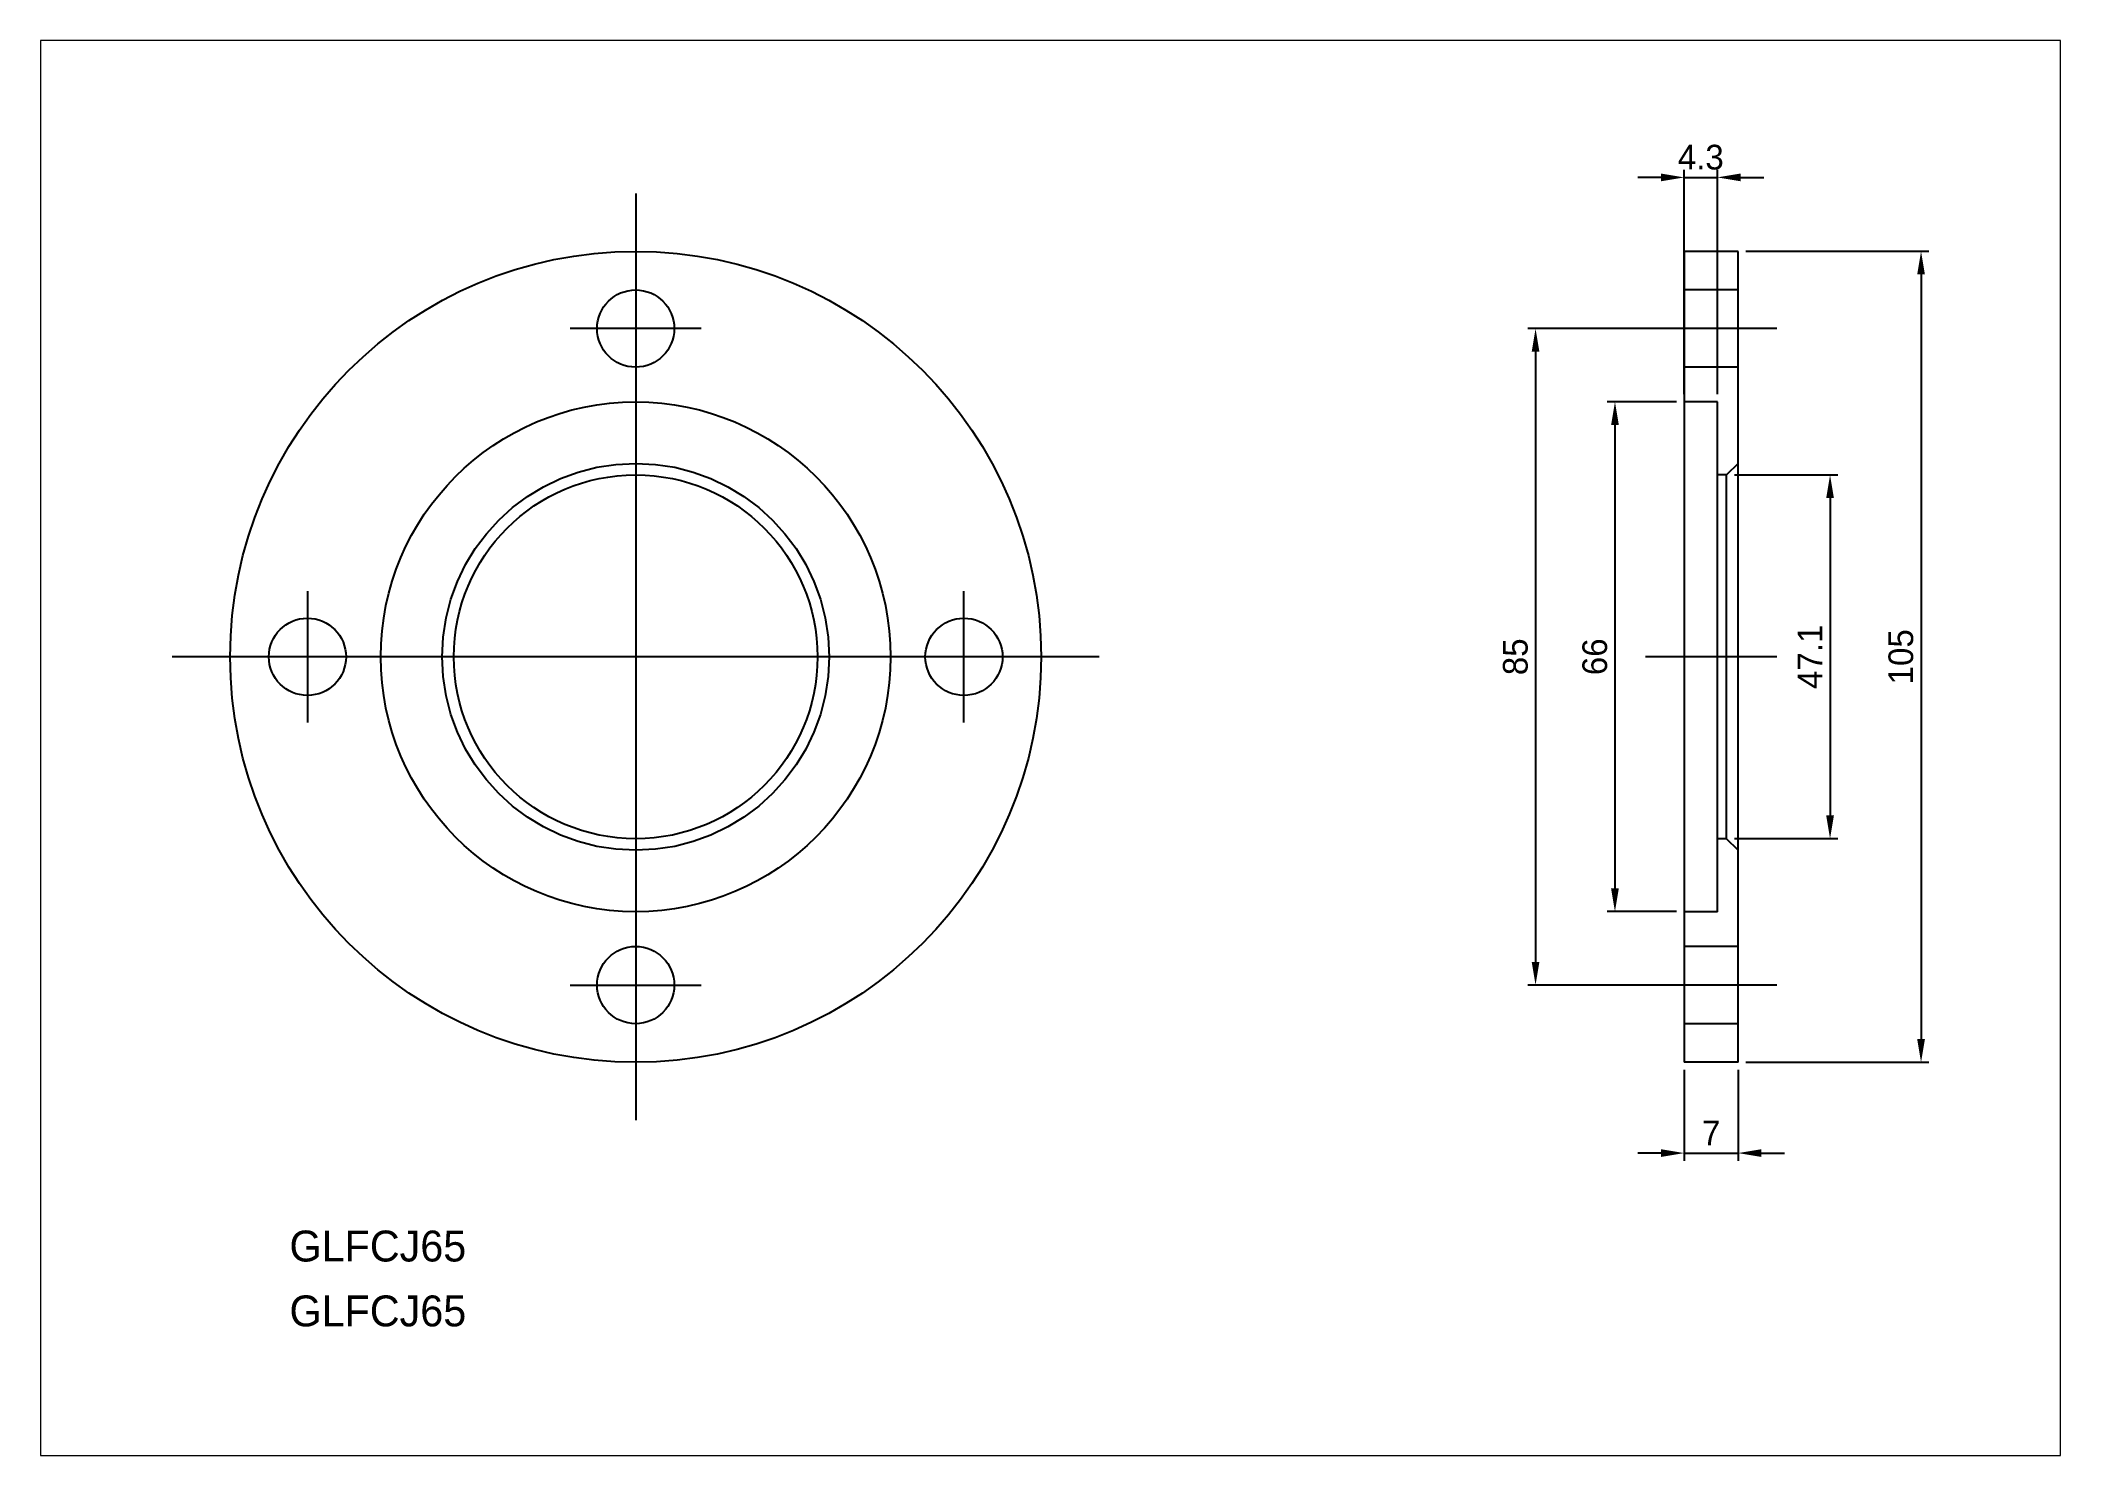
# Paper-space layout 'レイアウト1' of a CAD drawing. Extents: x 1.14 to 10.3, y 0.8 to 7.21.
# The model-space entities are those that its viewports show. They can reach past a viewport. Long polylines and large blocks are cut down to what shows.
import ezdxf

# ---------------------------------------------------------------- set-up
doc = ezdxf.new("R2010")
doc.units = 0
doc.header["$MEASUREMENT"] = 0
doc.linetypes.add('CENTER', pattern=[2, 1.25, -0.25, 0.25, -0.25])
doc.linetypes.add('DASHED', pattern=[0.75, 0.5, -0.25])
doc.layers.get('0').update_dxf_attribs({"linetype": 'CONTINUOUS'})
doc.layers.get('DEFPOINTS').update_dxf_attribs({"linetype": 'CONTINUOUS'})
doc.layers.add('CENTER', color=1, linetype='CENTER')
doc.layers.add('SIZE', color=7, linetype='CONTINUOUS')
doc.dimstyles.new('MISUMI', dxfattribs={"dimtxt": 3.2, "dimasz": 3, "dimexe": 1, "dimexo": 1, "dimgap": 1, "dimtad": 1, "dimdec": 4, "dimdsep": 46, "dimtxsty": 'STANDARD', "dimcen": 0, "dimadec": 0, "dimazin": 0, "dimtfac": 0.6, "dimtdec": 4, "dimtix": 1, "dimtmove": 2, "dimatfit": 3, "dimfxl": 1, "dimtvp": 1, "dimtolj": 1, "dimarcsym": 0})

# ---------------------------------------------------------------- blocks, each defined once
blk = doc.blocks.new('*D55')
at = {"layer": 'DEFPOINTS', "color": 0, "linetype": 'Continuous'}
for p in [(176.56, 134.79), (176.56, 29.79), (200.23, 29.79)]:
    blk.add_point(p, dxfattribs=at)
at = {"layer": 'SIZE', "color": 0, "linetype": 'Continuous', "lineweight": -2}
for p, q in [((177.56, 134.79), (201.23, 134.79)), ((200.23, 131.79), (200.23, 32.79)), ((177.56, 29.79), (201.23, 29.79))]:
    blk.add_line(p, q, dxfattribs=at)
at = {"layer": 'SIZE', "color": 0, "linetype": 'Continuous'}
for points in [[(199.73, 131.79), (200.73, 131.79), (200.23, 134.79)], [(199.73, 32.79), (200.73, 32.79), (200.23, 29.79)]]:
    blk.add_solid(points, dxfattribs=at)
at = {"layer": 'SIZE', "color": 0, "linetype": 'Continuous', "insert": (197.63, 82.29), "char_height": 3.2, "attachment_point": 5, "rotation": 90}
blk.add_mtext('\\A1;105', dxfattribs=at)
blk = doc.blocks.new('*D54')
at = {"layer": 'DEFPOINTS', "color": 0, "linetype": 'Continuous'}
for p in [(169.56, 115.29), (160.6, 49.29), (169.56, 49.29)]:
    blk.add_point(p, dxfattribs=at)
at = {"layer": 'SIZE', "color": 0, "linetype": 'Continuous', "lineweight": -2}
for p, q in [((168.56, 115.29), (159.6, 115.29)), ((160.6, 112.29), (160.6, 52.29)), ((168.56, 49.29), (159.6, 49.29))]:
    blk.add_line(p, q, dxfattribs=at)
at = {"layer": 'SIZE', "color": 0, "linetype": 'Continuous'}
for points in [[(160.1, 112.29), (161.1, 112.29), (160.6, 115.29)], [(160.1, 52.29), (161.1, 52.29), (160.6, 49.29)]]:
    blk.add_solid(points, dxfattribs=at)
at = {"layer": 'SIZE', "color": 0, "linetype": 'Continuous', "insert": (158, 82.29), "char_height": 3.2, "attachment_point": 5, "rotation": 90}
blk.add_mtext('\\A1;66', dxfattribs=at)
blk = doc.blocks.new('*D53')
at = {"layer": 'DEFPOINTS', "color": 0, "linetype": 'Continuous'}
for p in [(175.06, 105.84), (175.06, 58.74), (188.45, 58.74)]:
    blk.add_point(p, dxfattribs=at)
at = {"layer": 'SIZE', "color": 0, "linetype": 'Continuous', "lineweight": -2}
for p, q in [((176.06, 105.84), (189.45, 105.84)), ((188.45, 102.84), (188.45, 61.74)), ((176.06, 58.74), (189.45, 58.74))]:
    blk.add_line(p, q, dxfattribs=at)
at = {"layer": 'SIZE', "color": 0, "linetype": 'Continuous'}
for points in [[(187.95, 102.84), (188.95, 102.84), (188.45, 105.84)], [(187.95, 61.74), (188.95, 61.74), (188.45, 58.74)]]:
    blk.add_solid(points, dxfattribs=at)
at = {"layer": 'SIZE', "color": 0, "linetype": 'Continuous', "insert": (185.85, 82.29), "char_height": 3.2, "attachment_point": 5, "rotation": 90}
blk.add_mtext('\\A1;47.1', dxfattribs=at)
blk = doc.blocks.new('*D52')
at = {"layer": 'DEFPOINTS', "color": 0, "linetype": 'Continuous'}
for p in [(173.86, 144.36), (169.56, 115.29), (173.86, 115.29)]:
    blk.add_point(p, dxfattribs=at)
at = {"layer": 'SIZE', "color": 0, "linetype": 'Continuous', "lineweight": -2}
for p, q in [((166.56, 144.36), (163.56, 144.36)), ((169.56, 116.29), (169.56, 145.36)), ((169.56, 144.36), (173.86, 144.36)), ((173.86, 116.29), (173.86, 145.36)), ((176.86, 144.36), (179.86, 144.36))]:
    blk.add_line(p, q, dxfattribs=at)
at = {"layer": 'SIZE', "color": 0, "linetype": 'Continuous'}
for points in [[(166.56, 144.86), (166.56, 143.86), (169.56, 144.36)], [(176.86, 144.86), (176.86, 143.86), (173.86, 144.36)]]:
    blk.add_solid(points, dxfattribs=at)
at = {"layer": 'SIZE', "color": 0, "linetype": 'Continuous', "insert": (171.71, 146.96), "char_height": 3.2, "attachment_point": 5}
blk.add_mtext('\\A1;4.3', dxfattribs=at)
blk = doc.blocks.new('*D51')
at = {"layer": 'DEFPOINTS', "color": 0, "linetype": 'Continuous'}
for p in [(169.56, 29.79), (176.56, 29.79), (176.56, 18.03)]:
    blk.add_point(p, dxfattribs=at)
at = {"layer": 'SIZE', "color": 0, "linetype": 'Continuous', "lineweight": -2}
for p, q in [((169.56, 28.79), (169.56, 17.03)), ((176.56, 28.79), (176.56, 17.03)), ((166.56, 18.03), (163.56, 18.03)), ((169.56, 18.03), (176.56, 18.03)), ((179.56, 18.03), (182.56, 18.03))]:
    blk.add_line(p, q, dxfattribs=at)
at = {"layer": 'SIZE', "color": 0, "linetype": 'Continuous'}
for points in [[(166.56, 18.53), (166.56, 17.53), (169.56, 18.03)], [(179.56, 18.53), (179.56, 17.53), (176.56, 18.03)]]:
    blk.add_solid(points, dxfattribs=at)
at = {"layer": 'SIZE', "color": 0, "linetype": 'Continuous', "insert": (173.06, 20.63), "char_height": 3.2, "attachment_point": 5}
blk.add_mtext('\\A1;7', dxfattribs=at)
blk = doc.blocks.new('*D50')
at = {"layer": 'DEFPOINTS', "color": 0, "linetype": 'Continuous'}
for p in [(169.56, 124.79), (150.32, 39.79), (169.56, 39.79)]:
    blk.add_point(p, dxfattribs=at)
at = {"layer": 'SIZE', "color": 0, "linetype": 'Continuous', "lineweight": -2}
for p, q in [((168.56, 124.79), (149.32, 124.79)), ((150.32, 121.79), (150.32, 42.79)), ((168.56, 39.79), (149.32, 39.79))]:
    blk.add_line(p, q, dxfattribs=at)
at = {"layer": 'SIZE', "color": 0, "linetype": 'Continuous'}
for points in [[(149.82, 121.79), (150.82, 121.79), (150.32, 124.79)], [(149.82, 42.79), (150.82, 42.79), (150.32, 39.79)]]:
    blk.add_solid(points, dxfattribs=at)
at = {"layer": 'SIZE', "color": 0, "linetype": 'Continuous', "insert": (147.72, 82.29), "char_height": 3.2, "attachment_point": 5, "rotation": 90}
blk.add_mtext('\\A1;85', dxfattribs=at)

msp = doc.modelspace()

# ---------------------------------------------------------------- linework, layer by layer
at = {"color": 7, "linetype": 'Continuous'}
for p, q in [((176.55642, 134.78515), (169.55642, 134.78515)), ((169.55642, 134.78515), (169.55642, 29.78515)), ((176.55642, 29.78515), (176.55642, 134.78515)), ((176.55642, 29.78515), (169.55642, 29.78515))]:
    msp.add_line(p, q, dxfattribs=at)
at = {"color": 3, "linetype": 'DASHED'}
for p, q in [((176.55642, 129.78515), (169.55642, 129.78515)), ((176.55642, 119.78515), (169.55642, 119.78515)), ((173.85642, 115.28515), (169.55642, 115.28515)), ((173.85642, 49.28515), (173.85642, 115.28515)), ((176.55642, 107.33515), (175.05642, 105.83515)), ((175.05642, 105.83515), (173.85642, 105.83515)), ((175.05642, 58.73515), (175.05642, 105.83515)), ((175.05642, 58.73515), (173.85642, 58.73515)), ((176.55642, 57.23515), (175.05642, 58.73515)), ((173.85642, 49.28515), (169.55642, 49.28515)), ((176.55642, 44.78515), (169.55642, 44.78515)), ((176.55642, 34.78515), (169.55642, 34.78515))]:
    msp.add_line(p, q, dxfattribs=at)
at = {"color": 7, "linetype": 'Continuous'}
for centre, radius in [((33.80858, 82.28515), 52.5), ((33.80858, 124.78515), 5), ((33.80858, 82.28515), 33), ((33.80858, 82.28515), 23.55), ((-8.69142, 82.28515), 5), ((76.30858, 82.28515), 5), ((33.80858, 39.78515), 5)]:
    msp.add_circle(centre, radius, dxfattribs=at)
at = {"color": 3, "linetype": 'DASHED'}
msp.add_circle((33.80858, 82.28515), 25.05, dxfattribs=at)
at = {"layer": 'CENTER', "color": 1, "linetype": 'CENTER'}
for p, q in [((33.80858, 142.28515), (33.80858, 22.28515)), ((42.30858, 124.78515), (25.30858, 124.78515)), ((181.55642, 124.78515), (164.55642, 124.78515)), ((-8.69142, 90.78515), (-8.69142, 73.78515)), ((76.30858, 73.78515), (76.30858, 90.78515)), ((93.80858, 82.28515), (-26.19142, 82.28515)), ((181.55642, 82.28515), (164.55642, 82.28515)), ((25.30858, 39.78515), (42.30858, 39.78515)), ((181.55642, 39.78515), (164.55642, 39.78515))]:
    msp.add_line(p, q, dxfattribs=at)

# ---------------------------------------------------------------- texts
at = {"color": 7, "linetype": 'Continuous'}
for p in [(-11.01749, 3.99283), (-11.01749, -4.40597)]:
    msp.add_text('GLFCJ65', height=4, dxfattribs=at).set_placement(p)

# ---------------------------------------------------------------- dimensions: what is measured, and where the dimension line sits
at = {"layer": 'SIZE', "color": 7, "linetype": 'Continuous'}
for base, p1, p2, picture, middle in [((173.85642, 144.36209), (169.55642, 115.28515), (173.85642, 115.28515), '*D52', (171.70642, 146.96209)), ((176.55642, 18.02914), (169.55642, 29.78515), (176.55642, 29.78515), '*D51', (173.05642, 20.62914))]:
    dim = msp.add_linear_dim(base=base, p1=p1, p2=p2, dimstyle='MISUMI', dxfattribs=at)
    dim.commit()
    dim.dimension.update_dxf_attribs({"geometry": picture, "text_midpoint": middle})
for base, p1, p2, picture, middle in [((200.22764, 29.78515), (176.55642, 134.78515), (176.55642, 29.78515), '*D55', (197.62764, 82.28515)), ((150.3155, 39.78515), (169.55642, 124.78515), (169.55642, 39.78515), '*D50', (147.7155, 82.28515)), ((160.59783, 49.28515), (169.55642, 115.28515), (169.55642, 49.28515), '*D54', (157.99783, 82.28515)), ((188.4458, 58.73515), (175.05642, 105.83515), (175.05642, 58.73515), '*D53', (185.8458, 82.28515))]:
    dim = msp.add_linear_dim(base=base, p1=p1, p2=p2, angle=90, dimstyle='MISUMI', dxfattribs=at)
    dim.commit()
    dim.dimension.update_dxf_attribs({"geometry": picture, "text_midpoint": middle})

psp = doc.layouts.new('レイアウト1')

# ---------------------------------------------------------------- viewports
at = {"layer": 'SIZE', "color": 7, "linetype": 'Continuous'}
psp.add_viewport(center=(5.7217, 4.0083), size=(9.1547, 6.413333), view_center_point=(87.51811, 70.47806), view_height=183.2380874, dxfattribs=at)

doc.saveas('drawing.dxf')
